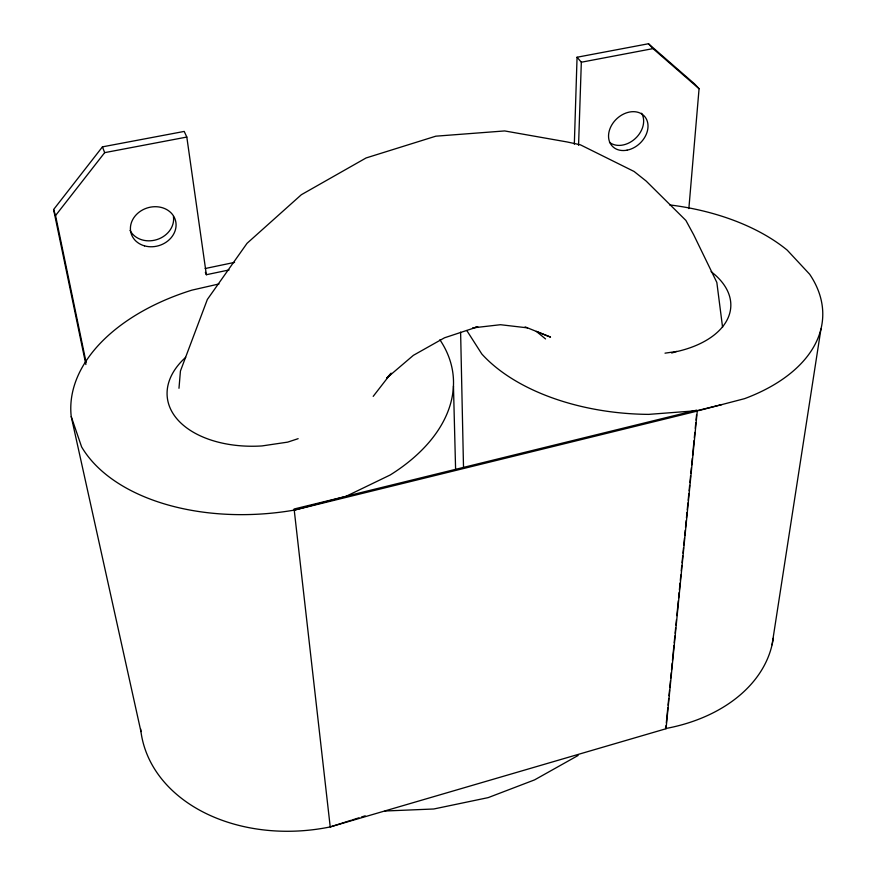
<?xml version="1.0" encoding="UTF-8"?>
<svg xmlns="http://www.w3.org/2000/svg" width="875" height="875" viewBox="0 0 875 875"><rect width="100%" height="100%" fill="white"/><g stroke="black" fill="none" stroke-linecap="round" stroke-linejoin="round"><path stroke-width="1.31" d="M574.328 144.222L577.062 57.236L648.473 43.75L694.455 83.814L699.07 88.725L688.855 208.6M578.561 145.316L581.328 62.223L577.062 57.236M178.981 388.281L180.436 371.022L207.353 299.458L247.045 243.316L301.35 194.72L366.078 157.959L435.805 136.183L504.667 130.933L567.175 141.969L580.344 144.802L634.08 171.467L646.144 181.048L685.902 220.445L693.667 234.752L716.833 282.428L722.575 327.283M666.061 725.583L665.788 728.295L667.538 728.175A153.989 110.294 4.4 0 0 773.281 638.269M666.323 722.87L667.789 707.941M668.062 705.228L668.719 698.436M668.992 695.723L669.528 690.298M669.791 687.586L670.458 680.794M670.72 678.081L671.256 672.656M671.519 669.933L672.186 663.152M672.459 660.439L673.925 645.509M674.188 642.786L674.855 636.005M675.117 633.292L675.653 627.856M675.916 625.144L676.452 619.719M676.856 615.65L678.322 600.709M678.584 597.997L679.12 592.572M679.383 589.859L680.05 583.067M680.312 580.355L680.848 574.93M681.253 570.85L681.778 565.425M682.052 562.712L682.719 555.92M682.981 553.208L683.517 547.783M683.78 545.07L684.447 538.278M684.709 535.566L685.245 530.141M685.519 527.417L686.175 520.636M686.448 517.923L686.984 512.487M687.247 509.775L687.914 502.994M688.177 500.27L688.844 493.489M689.117 490.777L689.642 485.341M689.916 482.628L690.583 475.847M690.845 473.134L691.381 467.698M691.644 464.986L692.311 458.194M692.573 455.481L694.039 440.552M694.312 437.839L694.837 432.414M695.242 428.334L695.778 422.909M696.041 420.197L696.577 414.761M140.634 728.941A161.47 120.969 -8.4 0 0 330.225 826.919L666.039 728.733L697.266 411.086L696.577 410.156L346.413 496.147M772.056 644.809L820.958 328.989M373.198 396.364L391.158 373.188L386.717 378.077L413.383 355.327L444.489 337.805L477.805 326.78L475.202 327.294M85.87 364.536L53.594 209.552L102.441 146.858L184.209 131.425L186.812 137.058L206.358 274.717L229.097 269.959M86.144 362.655L55.552 215.556L104.672 152.644L186.812 137.058M578.145 755.453L534.592 779.877L488.162 797.628L433.781 808.992L385.044 811.005M219.002 283.959L191.833 290.161A192.073 117.95 -6.2 0 0 71.236 416.598L81.627 446.939A192.073 117.95 -6.2 0 0 294.558 510.059L345.898 496.398L390.152 475.005A192.073 117.95 -6.2 0 0 439.884 339.773M298.145 438.67L287.678 442.127L261.986 445.933A95.714 58.592 -6.1 0 1 177.198 419.169A95.714 58.592 -6.1 0 1 185.697 357.328M351.509 820.17L330.225 826.919L294.109 508.998L345.898 496.398M352.756 819.777L358.98 817.808M361.463 817.009L365.192 815.828M671.683 353.019L676.769 351.466M696.97 410.692L721.897 404.567M294.558 510.059L697.266 411.086M205.166 268.527L234.577 262.38M581.328 62.223L653.012 48.617L699.07 88.725M665.011 353.172L678.048 351.28A90.595 52.598 2.7 0 0 711.102 271.666M472.62 327.906L500.467 324.712L527.472 327.863M525.142 326.9L550.517 337.116L536.353 331.395L545.541 338.931M648.473 43.75L653.012 48.617M466.78 330.498L481.819 354.003A181.617 105.678 2.7 0 0 648.703 414.378L699.038 410.539L744.581 398.65A181.617 105.678 2.7 0 0 809.659 274.247L787.205 250.13A181.617 105.678 2.7 0 0 669.714 204.914M665.481 727.77L666.039 728.733M205.352 272.355L206.358 274.717M102.441 146.858L104.672 152.644M53.594 209.552L55.552 215.556M71.236 416.598L140.941 731.566M453.458 386.061L455.591 469.131M460.611 332.128L463.509 467.37M173.425 216.508A23.002 19.688 -16.9 0 1 156.997 239.564A23.002 19.688 -16.9 0 1 130.047 230.42M641.583 113.247A21.864 16.877 -43.4 0 1 635.13 138.698A21.864 16.877 -43.4 0 1 609.492 142.319M144.517 245.864A23.111 19.72 -17.1 0 0 175.886 222.359A23.111 19.72 -17.1 0 0 139.344 211.991A23.111 19.72 -17.1 0 0 144.517 245.864M627.058 150.172A21.962 16.887 -43.3 0 0 645.958 118.289A21.962 16.887 -43.3 0 0 611.833 124.873A21.962 16.887 -43.3 0 0 627.058 150.172"/></g></svg>
